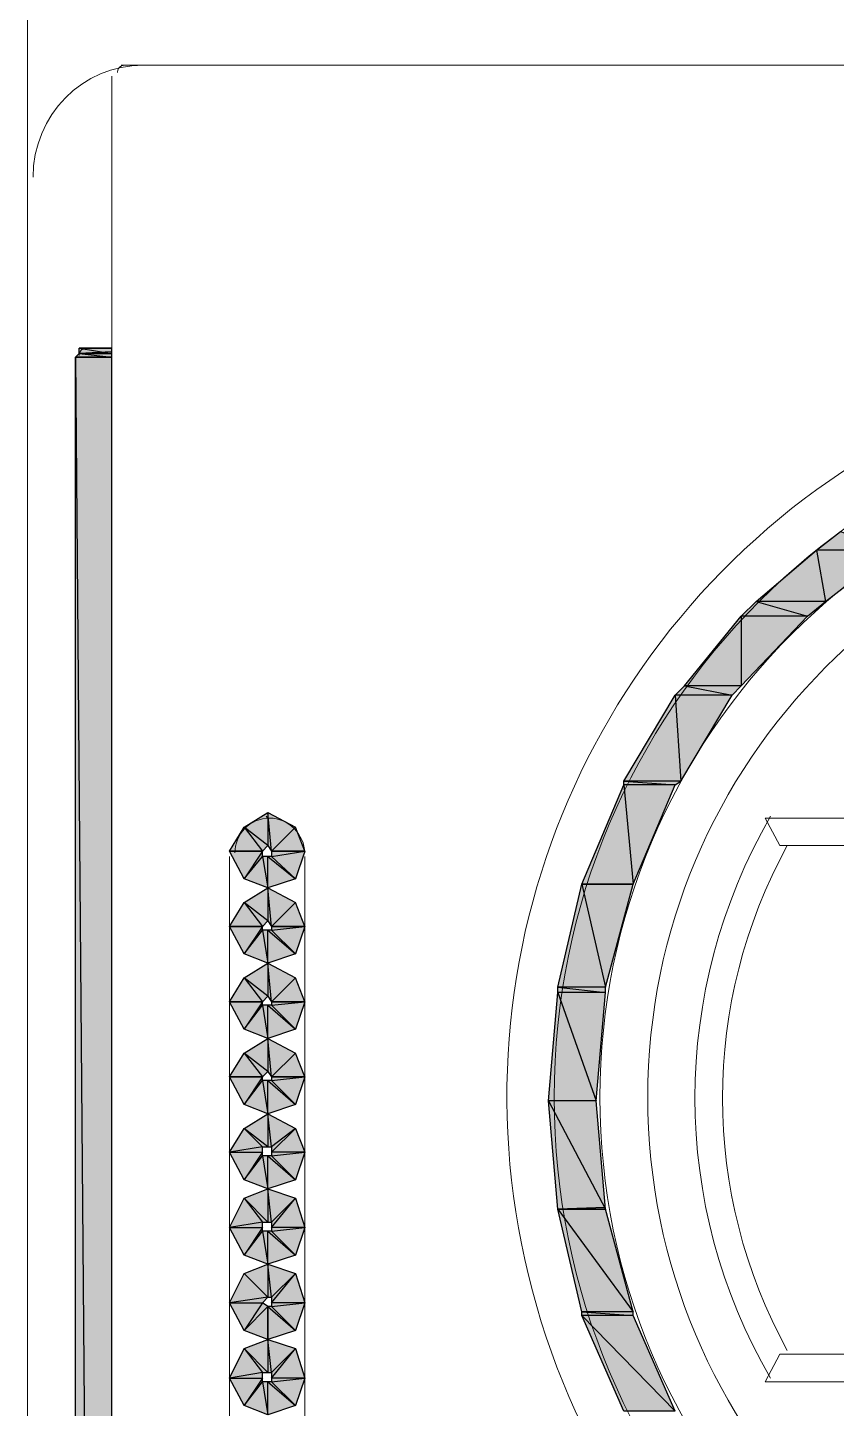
# Model space of a CAD drawing. Header units: millimetres. Extents: x 40 to 176, y -32 to 59.
# Drawn here: x 100.793 to 101.409, y 0.225 to 1.276 of the extents above; entities that cross this region are included whole.
import ezdxf

# ---------------------------------------------------------------- set-up
doc = ezdxf.new("R2010")
doc.units = ezdxf.units.MM
doc.layers.add('15 - Quadro de medição', color=6, linetype='Continuous')

msp = doc.modelspace()

# ---------------------------------------------------------------- hatches: boundary and pattern name
at = {"layer": '15 - Quadro de medição', "true_color": 0x000007}
h = msp.add_hatch(color=7, dxfattribs=at)
h.paths.add_polyline_path([(100.832, 1.0318), (100.8361, 1.0318), (100.8571, 1.0318)])
h.paths.add_polyline_path([(100.8361, 1.0318), (100.8571, 1.0318)])
h.paths.add_polyline_path([(100.8571, 1.0318), (100.8361, 1.0318)])
h.paths.add_polyline_path([(100.8571, 1.0318), (100.8361, 1.0318)])
h.paths.add_polyline_path([(100.8361, 1.0318), (100.8571, 1.0318)])
h.paths.add_polyline_path([(100.8571, 1.0318), (100.8361, 1.0318)])
h = msp.add_hatch(color=7, dxfattribs=at)
h.paths.add_polyline_path([(100.8571, 1.0318), (100.832, 1.0318), (100.8571, 1.0276)])
h.paths.add_polyline_path([(100.832, 1.0318), (100.8571, 1.0276), (100.832, 1.0276)])
h.paths.add_polyline_path([(100.8571, 1.0276), (100.832, 1.0276)])
h.paths.add_polyline_path([(100.832, 1.0276), (100.8571, 1.0276), (100.8571, 1.029)])
h.paths.add_polyline_path([(100.8571, 1.0276), (100.8571, 1.029), (100.832, 1.0276)])
h.paths.add_polyline_path([(100.8571, 1.0276), (100.832, 1.0276)])
h = msp.add_hatch(color=7, dxfattribs=at)
h.paths.add_polyline_path([(100.8571, 1.0276), (100.832, 1.0276), (100.8571, 1.0248)])
h.paths.add_polyline_path([(100.832, 1.0276), (100.8571, 1.0248), (100.8292, 1.0248)])
h.paths.add_polyline_path([(100.8571, 1.0248), (100.8292, 1.0248)])
h.paths.add_polyline_path([(100.8292, 1.0248), (100.8571, 1.0248)])
h.paths.add_polyline_path([(100.8571, 1.0248), (100.8292, 1.0248)])
h.paths.add_polyline_path([(100.8571, 1.0248), (100.8292, 1.0248)])
h = msp.add_hatch(color=7, dxfattribs=at)
h.paths.add_polyline_path([(100.8571, 1.0248), (100.8292, 1.0248), (100.8571, -2.319)])
h.paths.add_polyline_path([(100.8292, 1.0248), (100.8571, -2.319), (100.8292, -2.319)])
h = msp.add_hatch(color=7, dxfattribs=at)
h.paths.add_polyline_path([(101.4801, 0.8921), (101.4116, 0.8921), (101.4507, 0.8781)])
h.paths.add_polyline_path([(101.4116, 0.8921), (101.4507, 0.8781), (101.3935, 0.8781)])
h = msp.add_hatch(color=7, dxfattribs=at)
h.paths.add_polyline_path([(101.4507, 0.8781), (101.3935, 0.8781), (101.4004, 0.839)])
h.paths.add_polyline_path([(101.3935, 0.8781), (101.4004, 0.839), (101.3474, 0.839)])
h = msp.add_hatch(color=7, dxfattribs=at)
h.paths.add_polyline_path([(101.4004, 0.839), (101.3474, 0.839), (101.3865, 0.8279)])
h.paths.add_polyline_path([(101.3474, 0.839), (101.3865, 0.8279), (101.3362, 0.8279)])
h = msp.add_hatch(color=7, dxfattribs=at)
h.paths.add_polyline_path([(101.3865, 0.8279), (101.3362, 0.8279), (101.3362, 0.7748)])
h.paths.add_polyline_path([(101.3362, 0.8279), (101.3362, 0.7748), (101.2929, 0.7748)])
h = msp.add_hatch(color=7, dxfattribs=at)
h.paths.add_polyline_path([(101.3292, 0.7678), (101.2859, 0.7678), (101.2901, 0.7022)])
h.paths.add_polyline_path([(101.2859, 0.7678), (101.2901, 0.7022), (101.2468, 0.7022)])
h = msp.add_hatch(color=7, dxfattribs=at)
h.paths.add_polyline_path([(101.3362, 0.7748), (101.2929, 0.7748), (101.3292, 0.7678)])
h.paths.add_polyline_path([(101.2929, 0.7748), (101.3292, 0.7678), (101.2859, 0.7678)])
h = msp.add_hatch(color=7, dxfattribs=at)
h.paths.add_polyline_path([(101.2859, 0.6994), (101.2468, 0.6994), (101.2538, 0.6239)])
h.paths.add_polyline_path([(101.2468, 0.6994), (101.2538, 0.6239), (101.2147, 0.6239)])
h = msp.add_hatch(color=7, dxfattribs=at)
h.paths.add_polyline_path([(101.2901, 0.7022), (101.2468, 0.7022), (101.2859, 0.6994)])
h.paths.add_polyline_path([(101.2468, 0.7022), (101.2859, 0.6994), (101.2468, 0.6994)])
h = msp.add_hatch(color=7, dxfattribs=at)
h.paths.add_polyline_path([(101.0038, 0.6491), (100.9968, 0.6672), (100.9786, 0.6491)])
h.paths.add_polyline_path([(100.9968, 0.6672), (100.9786, 0.6491), (100.9758, 0.6784)])
h.paths.add_polyline_path([(100.9786, 0.6491), (100.9758, 0.6784), (100.9758, 0.6533)])
h.paths.add_polyline_path([(100.9758, 0.6784), (100.9758, 0.6533), (100.9577, 0.6672)])
h.paths.add_polyline_path([(100.9758, 0.6533), (100.9577, 0.6672), (100.9716, 0.6491)])
h.paths.add_polyline_path([(100.9577, 0.6672), (100.9716, 0.6491), (100.9465, 0.6491)])
h = msp.add_hatch(color=7, dxfattribs=at)
h.paths.add_polyline_path([(100.9465, 0.6491), (100.9716, 0.6491), (100.9577, 0.6281)])
h.paths.add_polyline_path([(100.9716, 0.6491), (100.9577, 0.6281), (100.9716, 0.6449)])
h.paths.add_polyline_path([(100.9577, 0.6281), (100.9716, 0.6449), (100.9758, 0.6211)])
h.paths.add_polyline_path([(100.9716, 0.6449), (100.9758, 0.6211), (100.9758, 0.6449)])
h.paths.add_polyline_path([(100.9758, 0.6211), (100.9758, 0.6449), (100.9968, 0.6281)])
h.paths.add_polyline_path([(100.9758, 0.6449), (100.9968, 0.6281), (100.9786, 0.6449)])
h.paths.add_polyline_path([(100.9968, 0.6281), (100.9786, 0.6449), (101.0038, 0.6491)])
h.paths.add_polyline_path([(100.9786, 0.6449), (101.0038, 0.6491), (100.9786, 0.6491)])
h = msp.add_hatch(color=7, dxfattribs=at)
h.paths.add_polyline_path([(101.0038, 0.5918), (100.9968, 0.61), (100.9786, 0.5918)])
h.paths.add_polyline_path([(100.9968, 0.61), (100.9786, 0.5918), (100.9758, 0.6211)])
h.paths.add_polyline_path([(100.9786, 0.5918), (100.9758, 0.6211), (100.9758, 0.596)])
h.paths.add_polyline_path([(100.9758, 0.6211), (100.9758, 0.596), (100.9577, 0.61)])
h.paths.add_polyline_path([(100.9758, 0.596), (100.9577, 0.61), (100.9716, 0.5918)])
h.paths.add_polyline_path([(100.9577, 0.61), (100.9716, 0.5918), (100.9465, 0.5918)])
h = msp.add_hatch(color=7, dxfattribs=at)
h.paths.add_polyline_path([(101.2538, 0.6239), (101.2147, 0.6239), (101.2328, 0.5457)])
h.paths.add_polyline_path([(101.2147, 0.6239), (101.2328, 0.5457), (101.1965, 0.5457)])
h = msp.add_hatch(color=7, dxfattribs=at)
h.paths.add_polyline_path([(100.9465, 0.5918), (100.9716, 0.5918), (100.9577, 0.5709)])
h.paths.add_polyline_path([(100.9716, 0.5918), (100.9577, 0.5709), (100.9716, 0.589)])
h.paths.add_polyline_path([(100.9577, 0.5709), (100.9716, 0.589), (100.9758, 0.5639)])
h.paths.add_polyline_path([(100.9716, 0.589), (100.9758, 0.5639), (100.9758, 0.589)])
h.paths.add_polyline_path([(100.9758, 0.5639), (100.9758, 0.589), (100.9968, 0.5709)])
h.paths.add_polyline_path([(100.9758, 0.589), (100.9968, 0.5709), (100.9786, 0.589)])
h.paths.add_polyline_path([(100.9968, 0.5709), (100.9786, 0.589), (101.0038, 0.5918)])
h.paths.add_polyline_path([(100.9786, 0.589), (101.0038, 0.5918), (100.9786, 0.5918)])
h = msp.add_hatch(color=7, dxfattribs=at)
h.paths.add_polyline_path([(101.0038, 0.5345), (100.9968, 0.5527), (100.9786, 0.5345)])
h.paths.add_polyline_path([(100.9968, 0.5527), (100.9786, 0.5345), (100.9758, 0.5639)])
h.paths.add_polyline_path([(100.9786, 0.5345), (100.9758, 0.5639), (100.9758, 0.5387)])
h.paths.add_polyline_path([(100.9758, 0.5639), (100.9758, 0.5387), (100.9577, 0.5527)])
h.paths.add_polyline_path([(100.9758, 0.5387), (100.9577, 0.5527), (100.9716, 0.5345)])
h.paths.add_polyline_path([(100.9577, 0.5527), (100.9716, 0.5345), (100.9465, 0.5345)])
h = msp.add_hatch(color=7, dxfattribs=at)
h.paths.add_polyline_path([(101.2328, 0.5415), (101.1965, 0.5415), (101.2258, 0.4591)])
h.paths.add_polyline_path([(101.1965, 0.5415), (101.2258, 0.4591), (101.1895, 0.4591)])
h = msp.add_hatch(color=7, dxfattribs=at)
h.paths.add_polyline_path([(101.2328, 0.5457), (101.1965, 0.5457), (101.2328, 0.5415)])
h.paths.add_polyline_path([(101.1965, 0.5457), (101.2328, 0.5415), (101.1965, 0.5415)])
h = msp.add_hatch(color=7, dxfattribs=at)
h.paths.add_polyline_path([(100.9465, 0.5345), (100.9716, 0.5345), (100.9577, 0.5136)])
h.paths.add_polyline_path([(100.9716, 0.5345), (100.9577, 0.5136), (100.9716, 0.5318)])
h.paths.add_polyline_path([(100.9577, 0.5136), (100.9716, 0.5318), (100.9758, 0.5066)])
h.paths.add_polyline_path([(100.9716, 0.5318), (100.9758, 0.5066), (100.9758, 0.5318)])
h.paths.add_polyline_path([(100.9758, 0.5066), (100.9758, 0.5318), (100.9968, 0.5136)])
h.paths.add_polyline_path([(100.9758, 0.5318), (100.9968, 0.5136), (100.9786, 0.5318)])
h.paths.add_polyline_path([(100.9968, 0.5136), (100.9786, 0.5318), (101.0038, 0.5345)])
h.paths.add_polyline_path([(100.9786, 0.5318), (101.0038, 0.5345), (100.9786, 0.5345)])
h = msp.add_hatch(color=7, dxfattribs=at)
h.paths.add_polyline_path([(101.0038, 0.4773), (100.9968, 0.4954), (100.9786, 0.4773)])
h.paths.add_polyline_path([(100.9968, 0.4954), (100.9786, 0.4773), (100.9758, 0.5066)])
h.paths.add_polyline_path([(100.9786, 0.4773), (100.9758, 0.5066), (100.9758, 0.4815)])
h.paths.add_polyline_path([(100.9758, 0.5066), (100.9758, 0.4815), (100.9577, 0.4954)])
h.paths.add_polyline_path([(100.9758, 0.4815), (100.9577, 0.4954), (100.9716, 0.4773)])
h.paths.add_polyline_path([(100.9577, 0.4954), (100.9716, 0.4773), (100.9465, 0.4773)])
h = msp.add_hatch(color=7, dxfattribs=at)
h.paths.add_polyline_path([(100.9465, 0.4773), (100.9716, 0.4773), (100.9577, 0.4563)])
h.paths.add_polyline_path([(100.9716, 0.4773), (100.9577, 0.4563), (100.9716, 0.4745)])
h.paths.add_polyline_path([(100.9577, 0.4563), (100.9716, 0.4745), (100.9758, 0.4493)])
h.paths.add_polyline_path([(100.9716, 0.4745), (100.9758, 0.4493), (100.9758, 0.4745)])
h.paths.add_polyline_path([(100.9758, 0.4493), (100.9758, 0.4745), (100.9968, 0.4563)])
h.paths.add_polyline_path([(100.9758, 0.4745), (100.9968, 0.4563), (100.9786, 0.4745)])
h.paths.add_polyline_path([(100.9968, 0.4563), (100.9786, 0.4745), (101.0038, 0.4773)])
h.paths.add_polyline_path([(100.9786, 0.4745), (101.0038, 0.4773), (100.9786, 0.4773)])
h = msp.add_hatch(color=7, dxfattribs=at)
h.paths.add_polyline_path([(101.2258, 0.4591), (101.1895, 0.4591), (101.2328, 0.3767)])
h.paths.add_polyline_path([(101.1895, 0.4591), (101.2328, 0.3767), (101.1965, 0.3767)])
h = msp.add_hatch(color=7, dxfattribs=at)
h.paths.add_polyline_path([(100.9968, 0.3991), (100.9786, 0.4172), (101.0038, 0.42)])
h.paths.add_polyline_path([(100.9786, 0.4172), (101.0038, 0.42), (100.9786, 0.42)])
h.paths.add_polyline_path([(101.0038, 0.42), (100.9786, 0.42), (100.9968, 0.4382)])
h.paths.add_polyline_path([(100.9786, 0.42), (100.9968, 0.4382), (100.9786, 0.4242)])
h.paths.add_polyline_path([(100.9968, 0.4382), (100.9786, 0.4242), (100.9758, 0.4493)])
h.paths.add_polyline_path([(100.9786, 0.4242), (100.9758, 0.4493), (100.9758, 0.4242)])
h.paths.add_polyline_path([(100.9758, 0.4493), (100.9758, 0.4242), (100.9577, 0.4382)])
h.paths.add_polyline_path([(100.9758, 0.4242), (100.9577, 0.4382), (100.9716, 0.4242)])
h.paths.add_polyline_path([(100.9577, 0.4382), (100.9716, 0.4242), (100.9465, 0.42)])
h.paths.add_polyline_path([(100.9716, 0.4242), (100.9465, 0.42), (100.9716, 0.42)])
h.paths.add_polyline_path([(100.9465, 0.42), (100.9716, 0.42), (100.9577, 0.3991)])
h.paths.add_polyline_path([(100.9716, 0.42), (100.9577, 0.3991), (100.9716, 0.4172)])
h.paths.add_polyline_path([(100.9577, 0.3991), (100.9716, 0.4172), (100.9758, 0.3921)])
h.paths.add_polyline_path([(100.9716, 0.4172), (100.9758, 0.3921), (100.9758, 0.4172)])
h.paths.add_polyline_path([(100.9758, 0.3921), (100.9758, 0.4172), (100.9968, 0.3991)])
h.paths.add_polyline_path([(100.9758, 0.4172), (100.9968, 0.3991), (100.9786, 0.4172)])
h = msp.add_hatch(color=7, dxfattribs=at)
h.paths.add_polyline_path([(100.9968, 0.3418), (100.9786, 0.36), (101.0038, 0.3627)])
h.paths.add_polyline_path([(100.9786, 0.36), (101.0038, 0.3627), (100.9786, 0.3627)])
h.paths.add_polyline_path([(101.0038, 0.3627), (100.9786, 0.3627), (100.9968, 0.3851)])
h.paths.add_polyline_path([(100.9786, 0.3627), (100.9968, 0.3851), (100.9786, 0.3669)])
h.paths.add_polyline_path([(100.9968, 0.3851), (100.9786, 0.3669), (100.9758, 0.3921)])
h.paths.add_polyline_path([(100.9786, 0.3669), (100.9758, 0.3921), (100.9758, 0.3669)])
h.paths.add_polyline_path([(100.9758, 0.3921), (100.9758, 0.3669), (100.9577, 0.3851)])
h.paths.add_polyline_path([(100.9758, 0.3669), (100.9577, 0.3851), (100.9716, 0.3669)])
h.paths.add_polyline_path([(100.9577, 0.3851), (100.9716, 0.3669), (100.9465, 0.3627)])
h.paths.add_polyline_path([(100.9716, 0.3669), (100.9465, 0.3627), (100.9716, 0.3627)])
h.paths.add_polyline_path([(100.9465, 0.3627), (100.9716, 0.3627), (100.9577, 0.3418)])
h.paths.add_polyline_path([(100.9716, 0.3627), (100.9577, 0.3418), (100.9716, 0.36)])
h.paths.add_polyline_path([(100.9577, 0.3418), (100.9716, 0.36), (100.9758, 0.3348)])
h.paths.add_polyline_path([(100.9716, 0.36), (100.9758, 0.3348), (100.9758, 0.36)])
h.paths.add_polyline_path([(100.9758, 0.3348), (100.9758, 0.36), (100.9968, 0.3418)])
h.paths.add_polyline_path([(100.9758, 0.36), (100.9968, 0.3418), (100.9786, 0.36)])
h = msp.add_hatch(color=7, dxfattribs=at)
h.paths.add_polyline_path([(101.1965, 0.3767), (101.2328, 0.3767), (101.2328, 0.3781)])
h.paths.add_polyline_path([(101.2328, 0.3767), (101.2328, 0.3781), (101.1965, 0.3767)])
h = msp.add_hatch(color=7, dxfattribs=at)
h.paths.add_polyline_path([(101.2328, 0.3767), (101.1965, 0.3767), (101.2538, 0.2985)])
h.paths.add_polyline_path([(101.1965, 0.3767), (101.2538, 0.2985), (101.2147, 0.2985)])
h = msp.add_hatch(color=7, dxfattribs=at)
h.paths.add_polyline_path([(100.9577, 0.3278), (100.9758, 0.3097), (100.9465, 0.3055)])
h.paths.add_polyline_path([(100.9758, 0.3097), (100.9465, 0.3055), (100.9716, 0.3055)])
h.paths.add_polyline_path([(100.9465, 0.3055), (100.9716, 0.3055), (100.9577, 0.2845)])
h.paths.add_polyline_path([(100.9716, 0.3055), (100.9577, 0.2845), (100.9758, 0.3027)])
h.paths.add_polyline_path([(100.9577, 0.2845), (100.9758, 0.3027), (100.9758, 0.2775)])
h = msp.add_hatch(color=7, dxfattribs=at)
h.paths.add_polyline_path([(101.0038, 0.3055), (100.9786, 0.3055), (100.9968, 0.3278)])
h.paths.add_polyline_path([(100.9786, 0.3055), (100.9968, 0.3278), (100.9786, 0.3097)])
h.paths.add_polyline_path([(100.9968, 0.3278), (100.9786, 0.3097), (100.9758, 0.3348)])
h.paths.add_polyline_path([(100.9786, 0.3097), (100.9758, 0.3348), (100.9758, 0.3097)])
h.paths.add_polyline_path([(100.9758, 0.3348), (100.9758, 0.3097), (100.9577, 0.3278)])
h = msp.add_hatch(color=7, dxfattribs=at)
h.paths.add_polyline_path([(100.9758, 0.2775), (100.9758, 0.3027), (100.9968, 0.2845)])
h.paths.add_polyline_path([(100.9758, 0.3027), (100.9968, 0.2845), (100.9786, 0.3027)])
h.paths.add_polyline_path([(100.9968, 0.2845), (100.9786, 0.3027), (101.0038, 0.3055)])
h.paths.add_polyline_path([(100.9786, 0.3027), (101.0038, 0.3055), (100.9786, 0.3055)])
h = msp.add_hatch(color=7, dxfattribs=at)
h.paths.add_polyline_path([(101.2538, 0.2985), (101.2147, 0.2985), (101.2538, 0.2957)])
h.paths.add_polyline_path([(101.2147, 0.2985), (101.2538, 0.2957), (101.2147, 0.2957)])
h = msp.add_hatch(color=7, dxfattribs=at)
h.paths.add_polyline_path([(101.2538, 0.2957), (101.2147, 0.2957), (101.2859, 0.2231)])
h.paths.add_polyline_path([(101.2147, 0.2957), (101.2859, 0.2231), (101.2468, 0.2231)])
h = msp.add_hatch(color=7, dxfattribs=at)
h.paths.add_polyline_path([(100.9968, 0.2273), (100.9786, 0.2454), (101.0038, 0.2482)])
h.paths.add_polyline_path([(100.9786, 0.2454), (101.0038, 0.2482), (100.9786, 0.2482)])
h.paths.add_polyline_path([(101.0038, 0.2482), (100.9786, 0.2482), (100.9968, 0.2706)])
h.paths.add_polyline_path([(100.9786, 0.2482), (100.9968, 0.2706), (100.9786, 0.2524)])
h.paths.add_polyline_path([(100.9968, 0.2706), (100.9786, 0.2524), (100.9758, 0.2775)])
h.paths.add_polyline_path([(100.9786, 0.2524), (100.9758, 0.2775), (100.9758, 0.2524)])
h.paths.add_polyline_path([(100.9758, 0.2775), (100.9758, 0.2524), (100.9577, 0.2706)])
h.paths.add_polyline_path([(100.9758, 0.2524), (100.9577, 0.2706), (100.9716, 0.2524)])
h.paths.add_polyline_path([(100.9577, 0.2706), (100.9716, 0.2524), (100.9465, 0.2482)])
h.paths.add_polyline_path([(100.9716, 0.2524), (100.9465, 0.2482), (100.9716, 0.2482)])
h.paths.add_polyline_path([(100.9465, 0.2482), (100.9716, 0.2482), (100.9577, 0.2273)])
h.paths.add_polyline_path([(100.9716, 0.2482), (100.9577, 0.2273), (100.9716, 0.2454)])
h.paths.add_polyline_path([(100.9577, 0.2273), (100.9716, 0.2454), (100.9758, 0.2203)])
h.paths.add_polyline_path([(100.9716, 0.2454), (100.9758, 0.2203), (100.9758, 0.2454)])
h.paths.add_polyline_path([(100.9758, 0.2203), (100.9758, 0.2454), (100.9968, 0.2273)])
h.paths.add_polyline_path([(100.9758, 0.2454), (100.9968, 0.2273), (100.9786, 0.2454)])

# ---------------------------------------------------------------- linework, layer by layer
at = {"layer": '15 - Quadro de medição', "color": 7, "linetype": 'Continuous', "lineweight": 20, "true_color": 0x000007}
msp.add_lwpolyline([(100.7928, 1.3852), (102.6491, 1.3852), (102.6491, -2.319), (100.7928, -2.319)], close=True, dxfattribs=at)
for points in [[(100.8641, 1.2469), (102.5849, 1.2469), (102.5849, -2.319), (100.8571, -2.319), (100.8557, -2.3176), (100.7928, -2.319)], [(100.878, 1.2469), (102.5625, 1.2469), (102.5625, 1.2469)], [(100.8571, -2.319), (100.8571, 1.2385), (100.8571, 1.2385)], [(102.6491, 1.1603), (102.6491, -2.319), (100.7928, -2.319), (100.7928, 1.1603)], [(100.8361, 1.0318), (100.8571, 1.0318), (100.8571, 1.0318)], [(100.8292, 1.0248), (100.8292, -2.319), (100.8571, -2.319), (100.8138, -2.319)], [(100.9758, 0.6742), (100.9744, 0.6756), (100.9744, 0.6756)], [(101.3655, 0.6533), (101.3543, 0.6742), (101.3543, 0.6742)], [(101.3543, 0.6742), (102.0946, 0.6742), (102.0946, 0.6742)], [(101.3655, 0.6533), (102.0835, 0.6533), (102.0835, 0.6533)], [(100.9465, -0.263), (100.9465, 0.6449), (100.9465, 0.6449)], [(101.0038, 0.6449), (101.0038, -0.263), (101.0038, -0.263)], [(101.3655, 0.2664), (101.3543, 0.2454), (101.3543, 0.2454)], [(102.0835, 0.2664), (101.3655, 0.2664), (101.3655, 0.2664)], [(102.0946, 0.2454), (101.3543, 0.2454), (101.3543, 0.2454)], [(101.3543, 0.2454), (101.7119, 0.2454), (101.7119, 0.2454)]]:
    msp.add_lwpolyline(points, dxfattribs=at)
at = {"layer": '15 - Quadro de medição', "color": 7, "linetype": 'Continuous', "lineweight": -2, "true_color": 0x000007}
for points in [[(100.832, 1.0318), (100.8361, 1.0318), (100.8571, 1.0318)], [(100.8571, 1.0318), (100.832, 1.0318), (100.8571, 1.0276)], [(100.832, 1.0318), (100.8571, 1.0276), (100.832, 1.0276)], [(100.8361, 1.0318), (100.8571, 1.0318), (100.8571, 1.0318)], [(100.8571, 1.0318), (100.8571, 1.0318), (100.8361, 1.0318)], [(100.8571, 1.0318), (100.8361, 1.0318)], [(100.8361, 1.0318), (100.8571, 1.0318), (100.8571, 1.0318)], [(100.8571, 1.0318), (100.8571, 1.0318), (100.8361, 1.0318)], [(100.832, 1.0276), (100.8571, 1.0248), (100.8292, 1.0248)], [(100.8571, 1.0248), (100.8292, 1.0248)], [(100.8292, 1.0248), (100.8571, 1.0248), (100.8571, 1.0248)], [(100.8571, 1.0248), (100.8571, 1.0248), (100.8292, 1.0248)], [(100.8571, 1.0248), (100.8292, 1.0248)], [(100.8571, 1.0248), (100.8292, 1.0248), (100.8571, -2.319)], [(100.8292, 1.0248), (100.8571, -2.319), (100.8292, -2.319)], [(100.832, 1.0276), (100.8571, 1.0276), (100.8571, 1.029)], [(100.8571, 1.0276), (100.8571, 1.029), (100.832, 1.0276)], [(100.8571, 1.0276), (100.832, 1.0276)], [(100.8571, 1.0276), (100.832, 1.0276)], [(100.8571, 1.0276), (100.832, 1.0276), (100.8571, 1.0248)], [(101.4116, 0.8921), (101.4507, 0.8781), (101.3935, 0.8781)], [(101.3935, 0.8781), (101.4004, 0.839), (101.3474, 0.839)], [(101.4507, 0.8781), (101.3935, 0.8781), (101.4004, 0.839)], [(101.3474, 0.839), (101.3865, 0.8279), (101.3362, 0.8279)], [(101.4004, 0.839), (101.3474, 0.839), (101.3865, 0.8279)], [(101.3362, 0.8279), (101.3362, 0.7748), (101.2929, 0.7748)], [(101.3865, 0.8279), (101.3362, 0.8279), (101.3362, 0.7748)], [(101.2859, 0.7678), (101.2901, 0.7022), (101.2468, 0.7022)], [(101.2929, 0.7748), (101.3292, 0.7678), (101.2859, 0.7678)], [(101.3292, 0.7678), (101.2859, 0.7678), (101.2901, 0.7022)], [(101.3362, 0.7748), (101.2929, 0.7748), (101.3292, 0.7678)], [(101.2468, 0.6994), (101.2538, 0.6239), (101.2147, 0.6239)], [(101.2901, 0.7022), (101.2468, 0.7022), (101.2859, 0.6994)], [(101.2468, 0.7022), (101.2859, 0.6994), (101.2468, 0.6994)], [(101.2859, 0.6994), (101.2468, 0.6994), (101.2538, 0.6239)], [(100.9758, 0.6784), (100.9758, 0.6533), (100.9577, 0.6672)], [(100.9968, 0.6672), (100.9786, 0.6491), (100.9758, 0.6784)], [(100.9786, 0.6491), (100.9758, 0.6784), (100.9758, 0.6533)], [(100.9577, 0.6672), (100.9716, 0.6491), (100.9465, 0.6491)], [(100.9758, 0.6533), (100.9577, 0.6672), (100.9716, 0.6491)], [(101.0038, 0.6491), (100.9968, 0.6672), (100.9786, 0.6491)], [(100.9465, 0.6491), (100.9716, 0.6491), (100.9577, 0.6281)], [(100.9716, 0.6491), (100.9577, 0.6281), (100.9716, 0.6449)], [(100.9577, 0.6281), (100.9716, 0.6449), (100.9758, 0.6211)], [(100.9716, 0.6449), (100.9758, 0.6211), (100.9758, 0.6449)], [(100.9758, 0.6211), (100.9758, 0.6449), (100.9968, 0.6281)], [(100.9758, 0.6449), (100.9968, 0.6281), (100.9786, 0.6449)], [(100.9968, 0.6281), (100.9786, 0.6449), (101.0038, 0.6491)], [(100.9786, 0.6449), (101.0038, 0.6491), (100.9786, 0.6491)], [(100.9758, 0.6211), (100.9758, 0.596), (100.9577, 0.61)], [(100.9968, 0.61), (100.9786, 0.5918), (100.9758, 0.6211)], [(100.9786, 0.5918), (100.9758, 0.6211), (100.9758, 0.596)], [(101.2147, 0.6239), (101.2328, 0.5457), (101.1965, 0.5457)], [(101.2147, 0.6239), (101.2538, 0.6239), (101.2538, 0.6239)], [(101.2538, 0.6239), (101.2538, 0.6239), (101.2147, 0.6239)], [(101.2538, 0.6239), (101.2147, 0.6239), (101.2328, 0.5457)], [(100.9577, 0.61), (100.9716, 0.5918), (100.9465, 0.5918)], [(100.9758, 0.596), (100.9577, 0.61), (100.9716, 0.5918)], [(101.0038, 0.5918), (100.9968, 0.61), (100.9786, 0.5918)], [(100.9465, 0.5918), (100.9716, 0.5918), (100.9577, 0.5709)], [(100.9716, 0.5918), (100.9577, 0.5709), (100.9716, 0.589)], [(100.9577, 0.5709), (100.9716, 0.589), (100.9758, 0.5639)], [(100.9716, 0.589), (100.9758, 0.5639), (100.9758, 0.589)], [(100.9758, 0.5639), (100.9758, 0.589), (100.9968, 0.5709)], [(100.9758, 0.589), (100.9968, 0.5709), (100.9786, 0.589)], [(100.9968, 0.5709), (100.9786, 0.589), (101.0038, 0.5918)], [(100.9786, 0.589), (101.0038, 0.5918), (100.9786, 0.5918)], [(100.9758, 0.5639), (100.9758, 0.5387), (100.9577, 0.5527)], [(100.9968, 0.5527), (100.9786, 0.5345), (100.9758, 0.5639)], [(100.9786, 0.5345), (100.9758, 0.5639), (100.9758, 0.5387)], [(100.9577, 0.5527), (100.9716, 0.5345), (100.9465, 0.5345)], [(100.9758, 0.5387), (100.9577, 0.5527), (100.9716, 0.5345)], [(101.0038, 0.5345), (100.9968, 0.5527), (100.9786, 0.5345)], [(101.1965, 0.5415), (101.2258, 0.4591), (101.1895, 0.4591)], [(101.2328, 0.5457), (101.1965, 0.5457), (101.2328, 0.5415)], [(101.1965, 0.5457), (101.2328, 0.5415), (101.1965, 0.5415)], [(101.2328, 0.5415), (101.1965, 0.5415), (101.2258, 0.4591)], [(100.9465, 0.5345), (100.9716, 0.5345), (100.9577, 0.5136)], [(100.9716, 0.5345), (100.9577, 0.5136), (100.9716, 0.5318)], [(100.9577, 0.5136), (100.9716, 0.5318), (100.9758, 0.5066)], [(100.9716, 0.5318), (100.9758, 0.5066), (100.9758, 0.5318)], [(100.9758, 0.5066), (100.9758, 0.5318), (100.9968, 0.5136)], [(100.9758, 0.5318), (100.9968, 0.5136), (100.9786, 0.5318)], [(100.9968, 0.5136), (100.9786, 0.5318), (101.0038, 0.5345)], [(100.9786, 0.5318), (101.0038, 0.5345), (100.9786, 0.5345)], [(100.9758, 0.5066), (100.9758, 0.4815), (100.9577, 0.4954)], [(100.9968, 0.4954), (100.9786, 0.4773), (100.9758, 0.5066)], [(100.9786, 0.4773), (100.9758, 0.5066), (100.9758, 0.4815)], [(100.9577, 0.4954), (100.9716, 0.4773), (100.9465, 0.4773)], [(100.9758, 0.4815), (100.9577, 0.4954), (100.9716, 0.4773)], [(101.0038, 0.4773), (100.9968, 0.4954), (100.9786, 0.4773)], [(100.9465, 0.4773), (100.9716, 0.4773), (100.9577, 0.4563)], [(100.9716, 0.4773), (100.9577, 0.4563), (100.9716, 0.4745)], [(100.9577, 0.4563), (100.9716, 0.4745), (100.9758, 0.4493)], [(100.9716, 0.4745), (100.9758, 0.4493), (100.9758, 0.4745)], [(100.9758, 0.4493), (100.9758, 0.4745), (100.9968, 0.4563)], [(100.9758, 0.4745), (100.9968, 0.4563), (100.9786, 0.4745)], [(100.9968, 0.4563), (100.9786, 0.4745), (101.0038, 0.4773)], [(100.9786, 0.4745), (101.0038, 0.4773), (100.9786, 0.4773)], [(101.2258, 0.4591), (101.1895, 0.4591), (101.2328, 0.3767)], [(101.1895, 0.4591), (101.2328, 0.3767), (101.1965, 0.3767)], [(100.9758, 0.4493), (100.9758, 0.4242), (100.9577, 0.4382)], [(100.9968, 0.4382), (100.9786, 0.4242), (100.9758, 0.4493)], [(100.9786, 0.4242), (100.9758, 0.4493), (100.9758, 0.4242)], [(100.9577, 0.4382), (100.9716, 0.4242), (100.9465, 0.42)], [(100.9758, 0.4242), (100.9577, 0.4382), (100.9716, 0.4242)], [(101.0038, 0.42), (100.9786, 0.42), (100.9968, 0.4382)], [(100.9786, 0.42), (100.9968, 0.4382), (100.9786, 0.4242)], [(100.9716, 0.4242), (100.9465, 0.42), (100.9716, 0.42)], [(100.9465, 0.42), (100.9716, 0.42), (100.9577, 0.3991)], [(100.9716, 0.42), (100.9577, 0.3991), (100.9716, 0.4172)], [(100.9577, 0.3991), (100.9716, 0.4172), (100.9758, 0.3921)], [(100.9716, 0.4172), (100.9758, 0.3921), (100.9758, 0.4172)], [(100.9758, 0.3921), (100.9758, 0.4172), (100.9968, 0.3991)], [(100.9758, 0.4172), (100.9968, 0.3991), (100.9786, 0.4172)], [(100.9968, 0.3991), (100.9786, 0.4172), (101.0038, 0.42)], [(100.9786, 0.4172), (101.0038, 0.42), (100.9786, 0.42)], [(100.9758, 0.3921), (100.9758, 0.3669), (100.9577, 0.3851)], [(100.9968, 0.3851), (100.9786, 0.3669), (100.9758, 0.3921)], [(100.9786, 0.3669), (100.9758, 0.3921), (100.9758, 0.3669)], [(100.9577, 0.3851), (100.9716, 0.3669), (100.9465, 0.3627)], [(100.9758, 0.3669), (100.9577, 0.3851), (100.9716, 0.3669)], [(101.0038, 0.3627), (100.9786, 0.3627), (100.9968, 0.3851)], [(100.9786, 0.3627), (100.9968, 0.3851), (100.9786, 0.3669)], [(101.1965, 0.3767), (101.2328, 0.3767), (101.2328, 0.3781)], [(101.2328, 0.3767), (101.2328, 0.3781), (101.1965, 0.3767)], [(101.2328, 0.3767), (101.1965, 0.3767), (101.2538, 0.2985)], [(101.1965, 0.3767), (101.2538, 0.2985), (101.2147, 0.2985)], [(100.9716, 0.3669), (100.9465, 0.3627), (100.9716, 0.3627)], [(100.9465, 0.3627), (100.9716, 0.3627), (100.9577, 0.3418)], [(100.9716, 0.3627), (100.9577, 0.3418), (100.9716, 0.36)], [(100.9577, 0.3418), (100.9716, 0.36), (100.9758, 0.3348)], [(100.9716, 0.36), (100.9758, 0.3348), (100.9758, 0.36)], [(100.9758, 0.3348), (100.9758, 0.36), (100.9968, 0.3418)], [(100.9758, 0.36), (100.9968, 0.3418), (100.9786, 0.36)], [(100.9968, 0.3418), (100.9786, 0.36), (101.0038, 0.3627)], [(100.9786, 0.36), (101.0038, 0.3627), (100.9786, 0.3627)], [(100.9577, 0.3278), (100.9758, 0.3097), (100.9465, 0.3055)], [(100.9758, 0.3348), (100.9758, 0.3097), (100.9577, 0.3278)], [(100.9968, 0.3278), (100.9786, 0.3097), (100.9758, 0.3348)], [(100.9786, 0.3097), (100.9758, 0.3348), (100.9758, 0.3097)], [(101.0038, 0.3055), (100.9786, 0.3055), (100.9968, 0.3278)], [(100.9786, 0.3055), (100.9968, 0.3278), (100.9786, 0.3097)], [(100.9758, 0.3097), (100.9465, 0.3055), (100.9716, 0.3055)], [(100.9465, 0.3055), (100.9716, 0.3055), (100.9577, 0.2845)], [(100.9716, 0.3055), (100.9577, 0.2845), (100.9758, 0.3027)], [(100.9968, 0.2845), (100.9786, 0.3027), (101.0038, 0.3055)], [(100.9786, 0.3027), (101.0038, 0.3055), (100.9786, 0.3055)], [(100.9577, 0.2845), (100.9758, 0.3027), (100.9758, 0.2775)], [(100.9758, 0.2775), (100.9758, 0.3027), (100.9968, 0.2845)], [(100.9758, 0.3027), (100.9968, 0.2845), (100.9786, 0.3027)], [(101.2538, 0.2985), (101.2147, 0.2985), (101.2538, 0.2957)], [(101.2147, 0.2985), (101.2538, 0.2957), (101.2147, 0.2957)], [(101.2538, 0.2957), (101.2147, 0.2957), (101.2859, 0.2231)], [(101.2147, 0.2957), (101.2859, 0.2231), (101.2468, 0.2231)], [(100.9758, 0.2775), (100.9758, 0.2524), (100.9577, 0.2706)], [(100.9968, 0.2706), (100.9786, 0.2524), (100.9758, 0.2775)], [(100.9786, 0.2524), (100.9758, 0.2775), (100.9758, 0.2524)], [(100.9577, 0.2706), (100.9716, 0.2524), (100.9465, 0.2482)], [(100.9758, 0.2524), (100.9577, 0.2706), (100.9716, 0.2524)], [(101.0038, 0.2482), (100.9786, 0.2482), (100.9968, 0.2706)], [(100.9786, 0.2482), (100.9968, 0.2706), (100.9786, 0.2524)], [(100.9716, 0.2524), (100.9465, 0.2482), (100.9716, 0.2482)], [(100.9465, 0.2482), (100.9716, 0.2482), (100.9577, 0.2273)], [(100.9716, 0.2482), (100.9577, 0.2273), (100.9716, 0.2454)], [(100.9577, 0.2273), (100.9716, 0.2454), (100.9758, 0.2203)], [(100.9716, 0.2454), (100.9758, 0.2203), (100.9758, 0.2454)], [(100.9758, 0.2203), (100.9758, 0.2454), (100.9968, 0.2273)], [(100.9758, 0.2454), (100.9968, 0.2273), (100.9786, 0.2454)], [(100.9968, 0.2273), (100.9786, 0.2454), (101.0038, 0.2482)], [(100.9786, 0.2454), (101.0038, 0.2482), (100.9786, 0.2482)]]:
    msp.add_lwpolyline(points, close=True, dxfattribs=at)
at = {"layer": '15 - Quadro de medição', "color": 7, "linetype": 'Continuous', "lineweight": 20, "true_color": 0x000007}
for points in [[(100.8808, 1.2469), (100.8347, 1.2469), (100.797, 1.2092), (100.797, 1.1617)], [(100.8669, 1.2469), (100.8627, 1.2469), (100.8613, 1.2441), (100.8613, 1.2413)], [(100.8375, 1.0318), (100.8347, 1.0318), (100.832, 1.029), (100.832, 1.0262)], [(100.9772, 0.6742), (100.9619, 0.6742), (100.9507, 0.6617), (100.9507, 0.6477)], [(101.0038, 0.6477), (101.0038, 0.6617), (100.9912, 0.6742), (100.9772, 0.6742)], [(101.3585, 0.6756), (101.2817, 0.5429), (101.2817, 0.3795), (101.3585, 0.2482)], [(101.3711, 0.6533), (101.3055, 0.5331), (101.3055, 0.3893), (101.3711, 0.2692)]]:
    msp.add_open_spline(points, degree=3, dxfattribs=at)
for points in [[(102.2622, 0.4619), (102.2622, 0.7566), (102.0234, 0.9955), (101.7273, 0.9955), (101.7273, 0.9955), (101.4326, 0.9955), (101.1937, 0.7566), (101.1937, 0.4619), (101.1937, 0.4619), (101.1937, 0.1658), (101.4326, -0.073), (101.7273, -0.073), (101.7273, -0.073), (102.0234, -0.073), (102.2622, 0.1658), (102.2622, 0.4619)], [(101.4661, 0.9689), (101.2328, 0.8474), (101.1113, 0.5834), (101.1742, 0.3264), (101.1742, 0.3264), (101.2356, 0.0708), (101.4647, -0.1094), (101.7273, -0.1094), (101.7273, -0.1094), (101.9913, -0.1094), (102.2203, 0.0708), (102.2818, 0.3264), (102.2818, 0.3264), (102.3446, 0.5834), (102.2231, 0.8474), (101.9899, 0.9689)], [(102.2273, 0.4619), (102.2273, 0.7371), (102.0038, 0.9606), (101.7273, 0.9606), (101.7273, 0.9606), (101.4521, 0.9606), (101.2286, 0.7371), (101.2286, 0.4619), (101.2286, 0.4619), (101.2286, 0.1854), (101.4521, -0.0367), (101.7273, -0.0367), (101.7273, -0.0367), (102.0038, -0.0367), (102.2273, 0.1854), (102.2273, 0.4619)], [(102.191, 0.4619), (102.191, 0.7175), (101.9843, 0.9242), (101.7273, 0.9242), (101.7273, 0.9242), (101.4717, 0.9242), (101.265, 0.7175), (101.265, 0.4619), (101.265, 0.4619), (101.265, 0.2063), (101.4717, -0.0018), (101.7273, -0.0018), (101.7273, -0.0018), (101.9843, -0.0018), (102.191, 0.2063), (102.191, 0.4619)]]:
    msp.add_open_spline(points, degree=3, knots=[0, 0, 0, 0, 0.0625, 0.0625, 0.0625, 0.062501, 0.125, 0.125, 0.125, 0.125001, 0.1875, 0.1875, 0.1875, 0.187501, 1, 1, 1, 1], dxfattribs=at)

doc.saveas('drawing.dxf')
